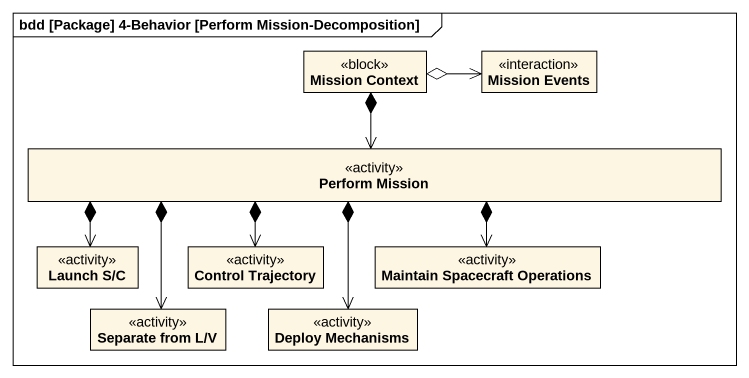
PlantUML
@startuml
mainframe bdd [Package] 4-Behavior [Perform Mission-Decomposition]
hide circle
hide empty members
class "Mission Context" as Mission_Context <<block>>
class "Mission Events" as Mission_Events <<interaction>>
class "Perform Mission" as Perform_Mission <<activity>>
class "Launch S/C" as Launch_S_C <<activity>>
class "Control Trajectory" as Control_Trajectory <<activity>>
class "Maintain Spacecraft Operations" as Maintain_Spacecraft <<activity>>
class "Separate from L/V" as Separate_from_L_V <<activity>>
class "Deploy Mechanisms" as Deploy_Mechanisms <<activity>>
Mission_Context o-right-> Mission_Events
Mission_Context *--> Perform_Mission
Perform_Mission *-left-> Launch_S_C
Perform_Mission *--> Control_Trajectory
Perform_Mission *--> Maintain_Spacecraft
Perform_Mission *--> Separate_from_L_V
Perform_Mission *--> Deploy_Mechanisms
@enduml
